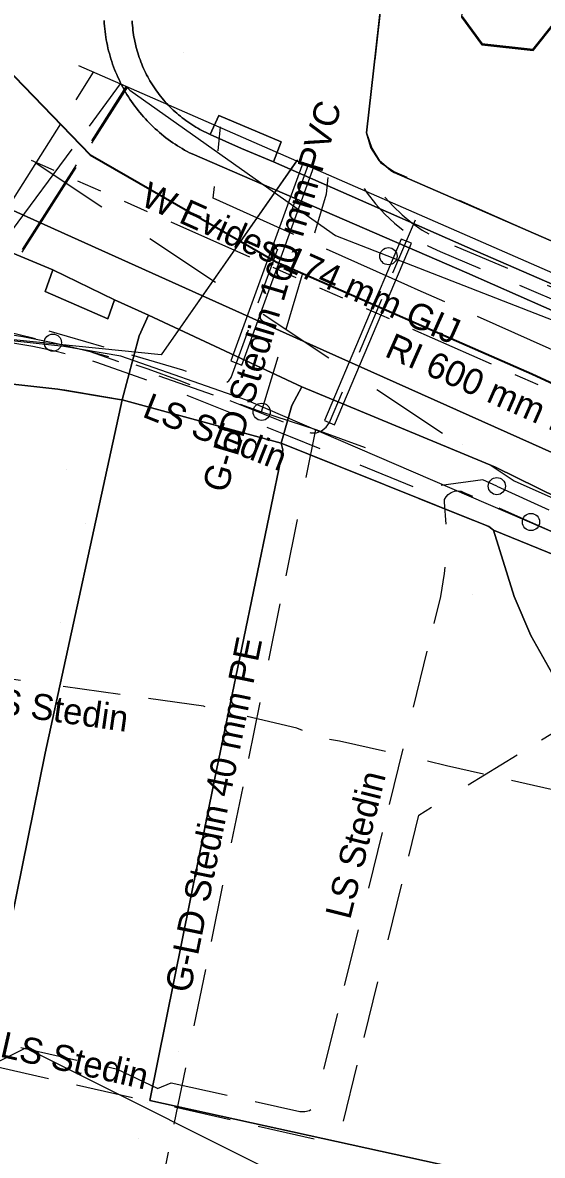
# Model space of a CAD drawing. Header units: metres. Extents: x 0 to 105485, y 0 to 425721.
# Drawn here: x 104897.39 to 104915.51, y 425333.75 to 425373.22 of the extents above; entities that cross this region are included whole.
import ezdxf
from ezdxf.enums import TextEntityAlignment as Align

# ---------------------------------------------------------------- set-up
doc = ezdxf.new("R2010")
doc.units = ezdxf.units.M
doc.header["$MEASUREMENT"] = 0
for name, pattern in [('IE-TERREINAFSCHEIDING_KUNSTMATIG-SO', [11, 4, -1, 4, -2]), ('KG-PERCEEL-SO', [19, 5.5, -4, 5.5, -4]), ('KL-GAS_LD-SO', [13, 4, -2, 4, -3]), ('KL-LS-SO', [13, 4, -2, 4, -3]), ('KL-MS-SO', [13, 4, -2, 4, -3]), ('KL-TELECOM-SO', [9, 7, -2]), ('KL-WATER-SO', [9.5, 7, -2.5]), ('RI-GWA-SO', [18.45, 6, -1.8, 1.75, -1.8, 1.75, -1.8, 1.75, -1.8])]:
    doc.linetypes.add(name, pattern=pattern)
for name, color, linetype, lineweight in [('B-OI-KL-DATA_HULPSTUK-S', 90, 'Continuous', 18), ('B-OI-KL-DATA_MANTELBUIS-G', 90, 'Continuous', 18), ('B-OI-KL-DATA_TELECOM-G', 90, 'KL-TELECOM-SO', 18), ('B-OI-KL-ET_HULPSTUK-S', 10, 'Continuous', 18), ('B-OI-KL-ET_LS-G', 190, 'KL-LS-SO', 18), ('B-OI-KL-ET_LS-T', 190, 'KL-LS-SO', 18), ('B-OI-KL-ET_MANTELBUIS-G', 10, 'Continuous', 18), ('B-OI-KL-ET_MS-G', 130, 'KL-MS-SO', 18), ('B-OI-KL-GAS_HULPSTUK-S', 30, 'Continuous', 18), ('B-OI-KL-GAS_LD-G', 50, 'KL-GAS_LD-SO', 18), ('B-OI-KL-GAS_LD-T', 50, 'KL-GAS_LD-SO', 18), ('B-OI-KL-WATER_TRANSPORTLEIDING-G', 170, 'KL-WATER-SO', 18), ('B-OI-KL-WATER_TRANSPORTLEIDING-T', 170, 'KL-WATER-SO', 18), ('B-OI-RI-GWA_RIOOLLEIDING-G', 30, 'RI-GWA-SO', 18), ('B-OI-RI-GWA_RIOOLLEIDING-T', 30, 'RI-GWA-SO', 18), ('B-XX-GR-BOOM-G', 90, 'Continuous', 13), ('B-XX-GR-GROENVOORZIENING-G', 80, 'Continuous', 18), ('B-XX-IE-MEUBILAIR-G', 7, 'Continuous', 18), ('B-XX-IE-MEUBILAIR_WEGMEUBILAIR_AFVALBAK-G', 7, 'Continuous', 18), ('B-XX-IE-TERREINAFSCHEIDING_KUNSTMATIG_HEKWERK-G', 20, 'IE-TERREINAFSCHEIDING_KUNSTMATIG-SO', 18), ('B-XX-KG-GRENS_PERCEEL-G', 150, 'KG-PERCEEL-SO', 18), ('B-XX-OG-BEBOUWING-G', 7, 'Continuous', 35), ('B-XX-OG-GRENS-G', 7, 'Continuous', 18), ('B-XX-OG-TERREIN_ERF-G', 7, 'Continuous', 18), ('B-XX-VH-OPENVERHARDING-G', 90, 'Continuous', 18), ('B-XX-VH-OPENVERHARDING_BETONSTRAATSTEEN-G', 90, 'Continuous', 18), ('B-XX-VH-OPENVERHARDING_SIERBESTRATING-G', 90, 'Continuous', 18), ('B-XX-VH-OPENVERHARDING_STRAATBAKSTEEN-G', 90, 'Continuous', 18)]:
    doc.layers.add(name, color=color, linetype=linetype, lineweight=lineweight)
doc.layers.add('GIS-WEGVAKKEN', color=2, linetype='Continuous')

msp = doc.modelspace()

# ---------------------------------------------------------------- linework, layer by layer
at = {"layer": 'B-OI-KL-DATA_HULPSTUK-S'}
msp.add_circle((104910.14, 425365.08), 0.3, dxfattribs=at)
at = {"layer": 'B-OI-KL-DATA_MANTELBUIS-G', "ltscale": 0.5, "flags": 128}
for points in [[(104899.33, 425371.72), (104900.98, 425371), (104906.94, 425368.4), (104916.6, 425364.18), (104918.8, 425363.25), (104926.62, 425359.95), (104939.84, 425353.37), (104940.24, 425353.17), (104954.65, 425347.38), (104959.78, 425345), (104961.59, 425344.15), (104964.21, 425343.1)], [(104900.96, 425371.02), (104900.98, 425371), (104901.12, 425370.86), (104906.17, 425367.3), (104908.3, 425365.8), (104916.14, 425362.75), (104926.21, 425358.19), (104939.29, 425352.31), (104961.15, 425342.2), (104963.07, 425341.22), (104964.9, 425340.1)], [(104906.97, 425368.44), (104906.94, 425368.4), (104906.17, 425367.3), (104902.22, 425361.65), (104892.71, 425362.61), (104891.59, 425362.75), (104890.46, 425362.8), (104889.33, 425362.74), (104888.21, 425362.58), (104887.11, 425362.33), (104886.03, 425361.98), (104884.99, 425361.54), (104879.01, 425358.45), (104839.67, 425336.35), (104828.03, 425328.9), (104823.01, 425323.59), (104820.31, 425317.24), (104815.59, 425308.8), (104813.34, 425304.79), (104811.19, 425305.22), (104807.76, 425306.58), (104806.41, 425307.11), (104802.64, 425308.61), (104802.64, 425308.61)], [(104906.97, 425368.44), (104902.22, 425361.65)], [(104906.97, 425368.44), (104902.22, 425361.65)], [(104906.97, 425368.44), (104902.22, 425361.65)], [(104955.92, 425337.19), (104953.9, 425335.95), (104952.85, 425337.34), (104951.84, 425338.45), (104949.13, 425341), (104939.62, 425345.23), (104905.19, 425360.06), (104900.81, 425361.6), (104898.82, 425361.94), (104894.86, 425362.37), (104892.82, 425362.47), (104890.76, 425362.46), (104888.65, 425362.25), (104884.63, 425361.18), (104882.66, 425360.36), (104879.12, 425358.51)]]:
    msp.add_lwpolyline(points, dxfattribs=at)
at = {"layer": 'B-OI-KL-DATA_TELECOM-G', "ltscale": 0.5, "flags": 128}
for points in [[(104804.18, 425279.81), (104805.36, 425284.85), (104807.82, 425293.82), (104809.06, 425296.35), (104810.51, 425301.27), (104813.02, 425308.39), (104817.82, 425317.66), (104822.44, 425323.78), (104824.53, 425326.02), (104831.18, 425331.11), (104842.74, 425338.79), (104851.73, 425343.72), (104867.99, 425352.37), (104872.6, 425354.9), (104886.84, 425362.72), (104890.36, 425364.46), (104892.8, 425364.99), (104895.12, 425364.84), (104895.55, 425364.92), (104895.84, 425365.16), (104899.86, 425371.49)], [(104804.18, 425279.81), (104805.36, 425284.85), (104807.82, 425293.82), (104809.06, 425296.35), (104810.51, 425301.27), (104813.02, 425308.39), (104817.82, 425317.66), (104822.44, 425323.78), (104824.53, 425326.02), (104831.18, 425331.11), (104842.74, 425338.79), (104851.73, 425343.72), (104867.99, 425352.37), (104872.6, 425354.9), (104886.84, 425362.72), (104890.36, 425364.46), (104892.8, 425364.99), (104895.12, 425364.84), (104895.55, 425364.92), (104895.84, 425365.16), (104899.86, 425371.49)], [(104803.97, 425279.84), (104806.49, 425291.07), (104807.32, 425293.83), (104808.78, 425296.25), (104809.54, 425299.97), (104818.8, 425318.83), (104821.33, 425323.99), (104828.08, 425329.1), (104839.11, 425335.4), (104845.31, 425339.89), (104848.66, 425342.26), (104863.96, 425350.36), (104887.03, 425362.66), (104897.07, 425364.83), (104901.01, 425371)], [(104804.01, 425279.84), (104806.5, 425291.1), (104807.3, 425293.8), (104808.8, 425296.2), (104809.5, 425300), (104818.8, 425318.8), (104821.3, 425324), (104828.1, 425329.1), (104839.1, 425335.4), (104845.3, 425339.9), (104848.7, 425342.3), (104887, 425362.7), (104896.3, 425365), (104900.8, 425371.09)], [(104804.01, 425279.84), (104806.5, 425291.1), (104807.3, 425293.8), (104808.8, 425296.2), (104809.5, 425300), (104818.8, 425318.8), (104821.3, 425324), (104828.1, 425329.1), (104839.1, 425335.4), (104848.7, 425342.3), (104887, 425362.7), (104896.3, 425365), (104900.8, 425371.09)], [(104804.01, 425279.84), (104806.5, 425291.1), (104807.3, 425293.8), (104808.8, 425296.2), (104809.5, 425300), (104818.8, 425318.8), (104821.3, 425324), (104828.1, 425329.1), (104839.1, 425335.4), (104845.3, 425339.9), (104848.7, 425342.3), (104864, 425350.4), (104887, 425362.7), (104896.3, 425365), (104900.8, 425371.09)], [(104804.01, 425279.84), (104806.5, 425291.1), (104807.3, 425293.8), (104808.8, 425296.2), (104809.5, 425300), (104818.8, 425318.8), (104821.3, 425324), (104828.1, 425329.1), (104839.1, 425335.4), (104848.7, 425342.3), (104887, 425362.7), (104896.3, 425365), (104900.8, 425371.09)], [(104804.01, 425279.84), (104806.5, 425291.1), (104807.3, 425293.8), (104808.8, 425296.2), (104809.5, 425300), (104818.8, 425318.8), (104821.3, 425324), (104828.1, 425329.1), (104839.1, 425335.4), (104845.3, 425339.9), (104848.7, 425342.3), (104887, 425362.7), (104896.3, 425365), (104900.8, 425371.09)], [(104804.01, 425279.84), (104806.5, 425291.1), (104807.3, 425293.8), (104808.8, 425296.2), (104809.5, 425300), (104818.8, 425318.8), (104821.3, 425324), (104828.1, 425329.1), (104839.1, 425335.4), (104845.3, 425339.9), (104848.7, 425342.3), (104887, 425362.7), (104896.3, 425365), (104900.8, 425371.09)], [(104804.01, 425279.84), (104806.5, 425291.1), (104807.3, 425293.8), (104808.8, 425296.2), (104809.5, 425300), (104818.8, 425318.8), (104821.3, 425324), (104828.1, 425329.1), (104839.1, 425335.4), (104845.3, 425339.9), (104848.7, 425342.3), (104864, 425350.4), (104887, 425362.7), (104897.1, 425364.8), (104901.05, 425370.98)]]:
    msp.add_lwpolyline(points, dxfattribs=at)
at = {"layer": 'B-OI-KL-ET_HULPSTUK-S'}
for centre in [(104898.44, 425362.07), (104913.92, 425357.07), (104915.11, 425355.82)]:
    msp.add_circle(centre, 0.3, dxfattribs=at)
at = {"layer": 'B-OI-KL-ET_LS-G', "ltscale": 0.5, "flags": 128}
for points in [[(104909.3, 425367.44), (104909.4, 425367.28), (104909.69, 425366.9), (104910.01, 425366.55), (104910.35, 425366.23), (104910.72, 425365.94), (104911.11, 425365.67), (104911.52, 425365.44), (104911.95, 425365.24), (104933.72, 425356.01), (104939.88, 425353.29), (104945.72, 425350.35), (104945.89, 425350.21), (104945.99, 425350.03), (104946.03, 425349.83), (104945.99, 425349.62), (104945.05, 425347.45)], [(104910.02, 425367.14), (104910.3, 425366.82), (104910.62, 425366.52), (104910.96, 425366.24), (104911.32, 425365.99), (104911.71, 425365.77), (104912.1, 425365.59), (104923.69, 425360.66), (104940.07, 425353.68), (104946.5, 425350.44), (104955, 425346.48), (104959.31, 425344.22), (104959.62, 425344.03), (104959.91, 425343.81), (104960.19, 425343.57), (104960.45, 425343.31), (104960.68, 425343.03), (104960.9, 425342.73), (104961.09, 425342.42), (104961.25, 425342.09), (104961.44, 425341.72), (104961.68, 425341.38), (104961.96, 425341.07), (104962.28, 425340.79), (104965.25, 425338.59)], [(104898.44, 425362.07), (104899.56, 425361.81), (104900.67, 425361.51), (104901.75, 425361.16), (104902.83, 425360.76), (104907.43, 425358.93), (104907.63, 425358.93), (104907.81, 425359), (104907.97, 425359.12), (104908.09, 425359.29), (104911.2, 425366.63)], [(104913.92, 425357.07), (104913.43, 425357.29), (104911.15, 425356.98), (104906.73, 425358.79), (104902.09, 425360.63), (104899.97, 425361.38), (104899.26, 425361.58), (104898.51, 425361.77), (104897.74, 425361.93), (104896.71, 425362.11), (104897.03, 425364.42)], [(104832.96, 425332.55), (104833.17, 425332.84), (104833.42, 425333.11), (104833.69, 425333.36), (104833.98, 425333.58), (104834.13, 425333.67), (104839.57, 425337.1), (104841.23, 425338.42), (104842.06, 425338.85), (104852.72, 425344.32), (104854.22, 425345.11), (104854.71, 425345.36), (104858.07, 425347.12), (104860.53, 425348.45), (104867.12, 425352.01), (104871.21, 425354.22), (104881.73, 425359.91), (104882.69, 425360.38), (104883.67, 425360.82), (104884.67, 425361.21), (104885.68, 425361.56), (104886.71, 425361.86), (104887.76, 425362.11), (104888.81, 425362.32), (104889.87, 425362.48), (104890.94, 425362.6), (104892.02, 425362.66), (104893.1, 425362.68), (104894.17, 425362.65), (104895.25, 425362.58), (104896.32, 425362.45), (104897.39, 425362.28), (104898.44, 425362.07)], [(104913.92, 425357.07), (104917.05, 425355.64), (104917.93, 425355.17)], [(104902.56, 425336.28), (104907.05, 425335.28), (104907.23, 425335.28), (104907.39, 425335.32), (104907.52, 425335.42), (104907.59, 425335.54), (104911.97, 425353.23), (104912.1, 425354.03), (104912.17, 425354.85), (104912.16, 425355.68), (104912.09, 425356.51), (104912.1, 425356.61), (104912.15, 425356.7), (104912.22, 425356.78), (104912.33, 425356.85), (104912.44, 425356.89), (104912.57, 425356.91), (104912.68, 425356.89), (104912.77, 425356.85), (104917.93, 425354.57), (104920.41, 425353.45), (104921.02, 425353.82)], [(104890, 425338.32), (104908.05, 425334.22), (104908.19, 425334.23), (104908.32, 425334.31), (104908.43, 425334.46), (104908.5, 425334.65), (104911.2, 425345.61), (104921.25, 425351.77)], [(104922.76, 425345.13), (104917.49, 425346.15), (104916.33, 425346.38), (104912.17, 425347.33), (104908.43, 425348.19), (104907.69, 425348.31), (104906.95, 425348.64), (104903.69, 425349.4), (104893.5, 425350.84), (104889.08, 425351.37)], [(104902.09, 425336.08), (104900.69, 425336.75), (104891.08, 425338.88), (104890.28, 425339.02), (104889.89, 425339.08), (104889.49, 425339.08), (104889.1, 425339.03), (104888.72, 425338.92), (104882.96, 425336.83), (104882.52, 425336.69), (104882.07, 425336.57), (104881.61, 425336.49), (104881.14, 425336.44), (104880.68, 425336.42), (104880.21, 425336.44), (104879.74, 425336.48), (104879.28, 425336.56), (104877.33, 425336.96), (104876.56, 425337.18)], [(104902.09, 425336.08), (104902.56, 425336.28)]]:
    msp.add_lwpolyline(points, dxfattribs=at)
at = {"layer": 'B-OI-KL-ET_MANTELBUIS-G', "ltscale": 0.5, "flags": 128}
for points in [[(104907.17, 425368.36), (104904.65, 425361.43), (104905.03, 425361.29)], [(104907.17, 425368.36), (104904.65, 425361.43), (104905.03, 425361.29)], [(104905.03, 425361.29), (104907.54, 425368.2)], [(104905.03, 425361.29), (104907.54, 425368.2)], [(104910.95, 425365.54), (104910.59, 425365.68), (104907.91, 425359.36), (104908.26, 425359.21), (104910.95, 425365.54)]]:
    msp.add_lwpolyline(points, dxfattribs=at)
at = {"layer": 'B-OI-KL-ET_MS-G', "ltscale": 0.5, "flags": 128}
msp.add_lwpolyline([(104803.6, 425279.89), (104805.35, 425287.62), (104806.49, 425292.52), (104808.32, 425300.04), (104809.07, 425302.57), (104809.8, 425304.57), (104810.57, 425306.47), (104812, 425309.57), (104812.87, 425311.4), (104813.7, 425313.07), (104814.65, 425314.59), (104815.44, 425316.07), (104816.9, 425318.47), (104817.91, 425320.08), (104819.04, 425321.71), (104820.74, 425323.79), (104825.81, 425329.51), (104838.75, 425338.35), (104840.32, 425338.42), (104856.21, 425346.57), (104881.54, 425360.25), (104884.85, 425361.72), (104886.47, 425362.24), (104888.99, 425362.81), (104890.74, 425363.04), (104893.57, 425363.16), (104895.55, 425363.04), (104897.04, 425362.85), (104902.96, 425361.12), (104904.2, 425360.65), (104904.34, 425360.63), (104904.47, 425360.67), (104904.58, 425360.74), (104904.66, 425360.86), (104907.35, 425368.28)], dxfattribs=at)
at = {"layer": 'B-OI-KL-GAS_HULPSTUK-S'}
msp.add_circle((104905.72, 425359.66), 0.3, dxfattribs=at)
at = {"layer": 'B-OI-KL-GAS_LD-G', "ltscale": 0.5, "flags": 128}
for points in [[(104905.72, 425359.66), (104907.98, 425367.25), (104908.06, 425367.98)], [(104812.11, 425307.81), (104812.31, 425308.46), (104812.51, 425308.94), (104813.88, 425312.29), (104816.01, 425315.61), (104817.41, 425317.45), (104818.8, 425319.28), (104821.97, 425323.25), (104823.4, 425325.27), (104824.73, 425326.96), (104826.81, 425328.92), (104828.96, 425330.54), (104831.18, 425330.59), (104832.72, 425331.63), (104832.98, 425331.81), (104837.71, 425335.01), (104842.63, 425338.12), (104846.54, 425340.42), (104846.88, 425340.6), (104846.91, 425340.61), (104855.24, 425344.89), (104859.1, 425346.96), (104865.94, 425350.63), (104880.12, 425358.24), (104884.73, 425361.01), (104887.04, 425362.05), (104887.69, 425362.26), (104889.19, 425362.65), (104890.39, 425362.88), (104893.17, 425363.02), (104895.97, 425362.66), (104899.71, 425361.77), (104905.72, 425359.66)], [(104905.72, 425359.66), (104907.61, 425359.04)], [(104902.07, 425331.9), (104907.61, 425359.04)], [(104907.61, 425359.04), (104909.33, 425358.42)]]:
    msp.add_lwpolyline(points, dxfattribs=at)
at = {"layer": 'B-OI-KL-WATER_TRANSPORTLEIDING-G', "ltscale": 0.5, "flags": 128}
for points in [[(104911.18, 425363.9), (104910.82, 425364.06), (104904.03, 425367.1), (104904.29, 425369.59)], [(104964.49, 425341.1), (104957.31, 425343.51), (104955.79, 425344.01), (104946.48, 425348.16), (104946.39, 425348.2), (104946.21, 425348.28), (104932.28, 425354.49), (104931.15, 425355), (104921.63, 425359.23), (104917.03, 425361.29), (104911.18, 425363.9)]]:
    msp.add_lwpolyline(points, dxfattribs=at)
at = {"layer": 'B-OI-RI-GWA_RIOOLLEIDING-G', "ltscale": 0.5, "flags": 128}
msp.add_lwpolyline([(104930.61, 425353.85), (104897.44, 425368.53)], dxfattribs=at)
at = {"layer": 'B-XX-GR-BOOM-G', "color": 0, "true_color": 0x604a38}
for points in [[(104898.928, 425357.635, 2.815), (104898.928, 425357.635, 5.615)], [(104906.795, 425355.77, 2.85), (104906.795, 425355.77, 5.65)], [(104913.081, 425353.293, 2.852), (104913.081, 425353.293, 5.652)], [(104898.689, 425352.311, 2.863), (104898.689, 425352.311, 5.663)], [(104905.545, 425350.185, 2.888), (104905.545, 425350.185, 5.688)], [(104904.262, 425344.154, 3.001), (104904.262, 425344.154, 5.801)], [(104902.821, 425337.38, 3.122), (104902.821, 425337.38, 5.922)]]:
    msp.add_polyline3d(points, dxfattribs=at)
at = {"layer": 'B-XX-GR-GROENVOORZIENING-G', "ltscale": 0.5}
msp.add_lwpolyline([(104895.968, 425336.915), (104898.165, 425347.761), (104900.851, 425360.071), (104900.76, 425360.087), (104898.611, 425360.452), (104894.742, 425360.873)], dxfattribs=at)
msp.add_lwpolyline([(104916.321, 425349.865), (104915.843, 425350.565), (104915.109, 425351.861), (104914.519, 425353.229), (104913.805, 425355.534), (104913.641, 425355.663), (104906.395, 425358.569), (104906.457, 425358.34), (104904.081, 425346.836), (104901.821, 425335.663), (104914.358, 425332.912), (104931.887, 425329.186)], close=True, dxfattribs=at)
at = {"layer": 'B-XX-IE-MEUBILAIR-G', "color": 0, "true_color": 0x604a38}
for points in [[(104902.986, 425372.179, 2.603), (104902.986, 425372.179, 5.603)], [(104907.303, 425367.789, 2.574), (104907.303, 425367.789, 4.074)], [(104898.129, 425364.821, 2.553), (104898.129, 425364.821, 4.053)], [(104898.611, 425360.452, 2.804), (104898.611, 425360.452, 5.804)], [(104900.562, 425360.121, 2.735), (104900.562, 425360.121, 5.735)], [(104901.961, 425359.869, 2.725), (104901.961, 425359.869, 5.725)], [(104903.38, 425359.52, 2.722), (104903.38, 425359.52, 5.722)], [(104906.395, 425358.569, 2.743), (104906.395, 425358.569, 5.743)], [(104912.733, 425358.505, 2.677), (104912.733, 425358.505, 4.177)], [(104908.21, 425357.841, 2.793), (104908.21, 425357.841, 5.793)], [(104910.018, 425357.116, 2.802), (104910.018, 425357.116, 5.802)], [(104911.828, 425356.39, 2.794), (104911.828, 425356.39, 5.794)], [(104913.641, 425355.663, 2.779), (104913.641, 425355.663, 5.779)], [(104915.462, 425354.94, 2.778), (104915.462, 425354.94, 5.778)], [(104901.731, 425335.605, 3.113), (104901.731, 425335.605, 4.613)], [(104901.42, 425334.357, 3.101), (104901.42, 425334.357, 4.601)]]:
    msp.add_polyline3d(points, dxfattribs=at)
at = {"layer": 'B-XX-IE-MEUBILAIR_WEGMEUBILAIR_AFVALBAK-G', "color": 0, "true_color": 0x604a38}
msp.add_polyline3d([(104899.586, 425355.756, 2.815), (104899.586, 425355.756, 4.315)], dxfattribs=at)
at = {"layer": 'B-XX-IE-TERREINAFSCHEIDING_KUNSTMATIG_HEKWERK-G', "ltscale": 0.5, "flags": 128}
for points in [[(104900.76, 425360.087), (104898.611, 425360.452), (104894.742, 425360.873), (104892.79, 425360.97), (104890.839, 425360.959), (104888.902, 425360.768), (104886.98, 425360.302), (104885.126, 425359.763), (104884.216, 425359.382), (104883.307, 425359.002), (104881.595, 425358.086), (104879.843, 425357.198), (104878.111, 425356.248)], [(104906.395, 425358.569), (104913.641, 425355.663)]]:
    msp.add_lwpolyline(points, dxfattribs=at)
at = {"layer": 'B-XX-IE-TERREINAFSCHEIDING_KUNSTMATIG_HEKWERK-G', "color": 0, "ltscale": 0.5, "true_color": 0x8c7868}
for points in [[(104900.76, 425360.087, 2.733), (104898.611, 425360.452, 2.804), (104896.677, 425360.662, 2.814), (104894.742, 425360.873, 2.78), (104892.79, 425360.97, 2.762), (104890.839, 425360.959, 2.756), (104888.902, 425360.768, 2.737), (104886.98, 425360.302, 2.726), (104885.126, 425359.763, 2.71), (104884.216, 425359.382, 2.708), (104883.307, 425359.002, 2.71), (104881.595, 425358.086, 2.733), (104879.843, 425357.198, 2.728), (104878.111, 425356.248, 2.742)], [(104906.395, 425358.569, 2.743), (104908.81, 425357.6, 2.8), (104911.226, 425356.632, 2.798), (104913.641, 425355.663, 2.779)]]:
    msp.add_polyline3d(points, dxfattribs=at)
at = {"layer": 'B-XX-KG-GRENS_PERCEEL-G', "ltscale": 0.5, "flags": 128}
for points in [[(104909.969, 425374.645), (104909.378, 425369.381), (104909.56, 425368.842), (104909.868, 425368.341), (104910.331, 425368.032), (104916.986, 425365.103)], [(104852.163, 425332.006), (104852.36, 425333.089), (104846.957, 425334.24), (104848.052, 425339.321), (104853.31, 425338.262), (104854.075, 425342.396), (104894.37, 425364.047), (104895.449, 425369.921), (104914.527, 425357.252), (104956.374, 425338.678), (104958.097, 425335.972), (104956.128, 425329.207), (104954.311, 425322.734), (104952.84, 425316.888), (104951.846, 425313.21), (104951.473, 425310.275), (104950.285, 425293.415), (104950.047, 425292.861), (104949.493, 425292.227), (104948.621, 425291.594), (104947.592, 425291.119), (104946.879, 425290.169), (104946.008, 425288.665), (104945.136, 425286.845), (104943.869, 425284.945), (104941.968, 425283.045), (104940.305, 425281.699), (104937.929, 425280.433), (104935.552, 425279.641), (104933.018, 425279.245), (104916.796, 425281.135)]]:
    msp.add_lwpolyline(points, dxfattribs=at)
at = {"layer": 'B-XX-OG-BEBOUWING-G', "ltscale": 0.5}
msp.add_lwpolyline([(104912.696, 425373.426), (104913.4, 425372.466), (104915.185, 425372.269), (104915.969, 425373.243)], dxfattribs=at)
at = {"layer": 'B-XX-OG-GRENS-G'}
msp.add_polyline3d([(104917.5, 425282.5, 2.488), (104912.5, 425282.5, 2.447), (104907.5, 425282.5, 2.441), (104897.5, 425287.5, 2.586), (104892.5, 425287.5, 2.537), (104887.5, 425287.5, 2.533), (104882.5, 425287.5, 2.508), (104872.5, 425292.5, 2.564), (104867.5, 425292.5, 2.553), (104862.5, 425292.5, 2.544), (104852.5, 425302.5, 3.471), (104847.5, 425307.5, 3.336), (104842.5, 425317.5, 3.152), (104852.5, 425327.5, 2.943), (104862.5, 425337.5, 2.953), (104867.5, 425337.5, 3.017), (104872.5, 425337.5, 3.055), (104882.5, 425332.5, 3.242), (104887.5, 425332.5, 3.317), (104897.5, 425337.5, 3.098), (104907.5, 425332.5, 3.139), (104912.5, 425332.5, 3.124), (104917.5, 425332.5, 3.147)], dxfattribs=at)
at = {"layer": 'B-XX-OG-TERREIN_ERF-G', "ltscale": 0.5}
msp.add_lwpolyline([(104918.587, 425370.149), (104917.874, 425370.245), (104918.003, 425374.056), (104916.039, 425374.255), (104915.969, 425373.243), (104915.185, 425372.269), (104913.4, 425372.466), (104912.696, 425373.426), (104912.826, 425374.526), (104912.291, 425374.592), (104912.229, 425374.384), (104910.111, 425374.629), (104909.969, 425374.645), (104909.378, 425369.381), (104909.523, 425368.866), (104909.812, 425368.416), (104910.221, 425368.072), (104910.346, 425368.001), (104916.986, 425365.103), (104917.021, 425365.212), (104917.067, 425365.356)], close=True, dxfattribs=at)
at = {"layer": 'B-XX-VH-OPENVERHARDING-G', "ltscale": 0.5}
for points in [[(104916.986, 425365.103), (104910.346, 425368.001), (104910.221, 425368.072), (104909.812, 425368.416), (104909.523, 425368.866), (104909.378, 425369.381), (104909.969, 425374.645)], [(104901.204, 425373.287), (104901.209, 425373.205), (104901.215, 425373.123), (104901.222, 425373.042), (104901.231, 425372.961), (104901.241, 425372.88), (104901.253, 425372.799), (104901.267, 425372.718), (104901.281, 425372.637), (104901.297, 425372.557), (104901.315, 425372.477), (104901.334, 425372.398), (104901.354, 425372.319), (104901.376, 425372.24), (104901.4, 425372.162), (104901.424, 425372.084), (104901.45, 425372.006), (104901.478, 425371.929), (104901.507, 425371.852), (104901.537, 425371.776), (104901.568, 425371.701), (104901.601, 425371.626), (104901.635, 425371.552), (104901.671, 425371.478), (104901.708, 425371.405), (104901.746, 425371.333), (104901.785, 425371.261), (104901.826, 425371.19), (104901.868, 425371.12), (104901.911, 425371.051), (104901.956, 425370.982), (104902.001, 425370.914), (104902.048, 425370.847), (104902.096, 425370.781), (104902.146, 425370.716), (104902.196, 425370.651), (104902.248, 425370.588), (104902.3, 425370.525), (104902.354, 425370.464), (104902.409, 425370.403), (104902.465, 425370.344), (104902.522, 425370.285), (104902.58, 425370.227), (104902.639, 425370.171), (104902.699, 425370.115), (104902.76, 425370.061), (104902.822, 425370.008), (104902.885, 425369.956), (104902.949, 425369.905), (104903.014, 425369.855), (104903.08, 425369.806), (104903.146, 425369.758), (104903.214, 425369.712), (104903.282, 425369.667), (104903.351, 425369.623), (104903.421, 425369.581), (104903.491, 425369.539), (104903.563, 425369.499), (104903.634, 425369.46), (104903.707, 425369.423), (104903.78, 425369.386), (104903.854, 425369.352), (104903.929, 425369.318), (104903.929, 425369.318), (104904.232, 425369.98), (104906.4, 425369.062), (104906.133, 425368.367), (104913.181, 425365.265), (104925.365, 425359.97)], [(104916.805, 425356.291), (104913.878, 425357.732), (104907.123, 425360.528), (104906.77, 425359.879), (104906.395, 425358.569), (104913.641, 425355.663), (104913.805, 425355.534), (104917.251, 425354.136)]]:
    msp.add_lwpolyline(points, dxfattribs=at)
for points in [[(104906.133, 425368.367), (104906.4, 425369.062), (104904.232, 425369.98), (104903.929, 425369.318), (104905.012, 425368.829)], [(104898.443, 425364.603), (104898.172, 425363.852), (104900.354, 425362.902), (104900.593, 425363.566)], [(104900.851, 425360.071), (104906.395, 425358.569), (104906.77, 425359.879), (104907.123, 425360.528), (104901.772, 425363.025), (104901.444, 425362.306)]]:
    msp.add_lwpolyline(points, close=True, dxfattribs=at)
at = {"layer": 'B-XX-VH-OPENVERHARDING_BETONSTRAATSTEEN-G', "ltscale": 0.5}
for points in [[(104931.887, 425329.186), (104914.358, 425332.912), (104901.821, 425335.663), (104904.081, 425346.836), (104906.457, 425358.34), (104906.395, 425358.569), (104900.851, 425360.071), (104898.165, 425347.761), (104895.968, 425336.915), (104890.709, 425337.983), (104889.576, 425338.147), (104888.433, 425338.151), (104887.299, 425337.997), (104886.199, 425337.685), (104885.152, 425337.224), (104884.263, 425336.68), (104883.43, 425336.362), (104882.274, 425336.069), (104881.089, 425335.934), (104879.897, 425335.959), (104878.719, 425336.142), (104865.942, 425338.747)], [(104917.251, 425354.136), (104913.805, 425355.534), (104914.519, 425353.229), (104915.109, 425351.861), (104915.843, 425350.565)]]:
    msp.add_lwpolyline(points, dxfattribs=at)
at = {"layer": 'B-XX-VH-OPENVERHARDING_SIERBESTRATING-G', "ltscale": 0.5}
for points in [[(104925.409, 425358.978), (104912.874, 425364.497), (104903.292, 425368.644), (104903.292, 425368.644), (104903.205, 425368.688), (104903.119, 425368.733), (104903.034, 425368.78), (104902.949, 425368.828), (104902.865, 425368.878), (104902.783, 425368.93), (104902.701, 425368.982), (104902.62, 425369.036), (104902.54, 425369.092), (104902.461, 425369.149), (104902.383, 425369.208), (104902.307, 425369.267), (104902.231, 425369.328), (104902.156, 425369.391), (104902.083, 425369.455), (104902.01, 425369.52), (104901.939, 425369.586), (104901.869, 425369.653), (104901.8, 425369.722), (104901.732, 425369.792), (104901.666, 425369.863), (104901.601, 425369.936), (104901.537, 425370.009), (104901.474, 425370.084), (104901.413, 425370.159), (104901.353, 425370.236), (104901.295, 425370.314), (104901.237, 425370.393), (104901.182, 425370.473), (104901.127, 425370.553), (104901.074, 425370.635), (104901.023, 425370.718), (104900.973, 425370.801), (104900.924, 425370.886), (104900.877, 425370.971), (104900.832, 425371.057), (104900.788, 425371.144), (104900.746, 425371.232), (104900.705, 425371.32), (104900.665, 425371.409), (104900.628, 425371.499), (104900.592, 425371.589), (104900.557, 425371.68), (104900.524, 425371.772), (104900.493, 425371.864), (104900.463, 425371.957), (104900.435, 425372.05), (104900.409, 425372.144), (104900.384, 425372.238), (104900.361, 425372.332), (104900.34, 425372.427), (104900.32, 425372.523), (104900.302, 425372.618), (104900.286, 425372.714), (104900.271, 425372.81), (104900.258, 425372.907), (104900.247, 425373.004), (104900.237, 425373.1), (104900.229, 425373.198), (104900.223, 425373.295)], [(104896.445, 425366.942), (104899.085, 425365.754), (104902.365, 425364.28), (104907.863, 425361.807), (104919.814, 425356.468)]]:
    msp.add_lwpolyline(points, dxfattribs=at)
at = {"layer": 'B-XX-VH-OPENVERHARDING_STRAATBAKSTEEN-G', "ltscale": 0.5}
for points in [[(104900.223, 425373.295), (104900.229, 425373.198), (104900.237, 425373.1), (104900.247, 425373.004), (104900.258, 425372.907), (104900.271, 425372.81), (104900.286, 425372.714), (104900.302, 425372.618), (104900.32, 425372.523), (104900.34, 425372.427), (104900.361, 425372.332), (104900.384, 425372.238), (104900.409, 425372.144), (104900.435, 425372.05), (104900.463, 425371.957), (104900.493, 425371.864), (104900.524, 425371.772), (104900.557, 425371.68), (104900.592, 425371.589), (104900.628, 425371.499), (104900.665, 425371.409), (104900.705, 425371.32), (104900.746, 425371.232), (104900.788, 425371.144), (104900.832, 425371.057), (104900.877, 425370.971), (104900.924, 425370.886), (104900.973, 425370.801), (104901.023, 425370.718), (104901.074, 425370.635), (104901.127, 425370.553), (104901.182, 425370.473), (104901.237, 425370.393), (104901.295, 425370.314), (104901.353, 425370.236), (104901.413, 425370.159), (104901.474, 425370.084), (104901.537, 425370.009), (104901.601, 425369.936), (104901.666, 425369.863), (104901.732, 425369.792), (104901.8, 425369.722), (104901.869, 425369.653), (104901.939, 425369.586), (104902.01, 425369.52), (104902.083, 425369.455), (104902.156, 425369.391), (104902.231, 425369.328), (104902.307, 425369.267), (104902.383, 425369.208), (104902.461, 425369.149), (104902.54, 425369.092), (104902.62, 425369.036), (104902.701, 425368.982), (104902.783, 425368.93), (104902.865, 425368.878), (104902.949, 425368.828), (104903.034, 425368.78), (104903.119, 425368.733), (104903.205, 425368.688), (104903.292, 425368.644), (104903.292, 425368.644), (104912.874, 425364.497), (104925.409, 425358.978)], [(104925.365, 425359.97), (104913.181, 425365.265), (104906.133, 425368.367), (104905.012, 425368.829), (104903.929, 425369.318), (104903.929, 425369.318), (104903.854, 425369.352), (104903.78, 425369.386), (104903.707, 425369.423), (104903.634, 425369.46), (104903.563, 425369.499), (104903.491, 425369.539), (104903.421, 425369.581), (104903.351, 425369.623), (104903.282, 425369.667), (104903.214, 425369.712), (104903.146, 425369.758), (104903.08, 425369.806), (104903.014, 425369.855), (104902.949, 425369.905), (104902.885, 425369.956), (104902.822, 425370.008), (104902.76, 425370.061), (104902.699, 425370.115), (104902.639, 425370.171), (104902.58, 425370.227), (104902.522, 425370.285), (104902.465, 425370.344), (104902.409, 425370.403), (104902.354, 425370.464), (104902.3, 425370.525), (104902.248, 425370.588), (104902.196, 425370.651), (104902.146, 425370.716), (104902.096, 425370.781), (104902.048, 425370.847), (104902.001, 425370.914), (104901.956, 425370.982), (104901.911, 425371.051), (104901.868, 425371.12), (104901.826, 425371.19), (104901.785, 425371.261), (104901.746, 425371.333), (104901.708, 425371.405), (104901.671, 425371.478), (104901.635, 425371.552), (104901.601, 425371.626), (104901.568, 425371.701), (104901.537, 425371.776), (104901.507, 425371.852), (104901.478, 425371.929), (104901.45, 425372.006), (104901.424, 425372.084), (104901.4, 425372.162), (104901.376, 425372.24), (104901.354, 425372.319), (104901.334, 425372.398), (104901.315, 425372.477), (104901.297, 425372.557), (104901.281, 425372.637), (104901.267, 425372.718), (104901.253, 425372.799), (104901.241, 425372.88), (104901.231, 425372.961), (104901.222, 425373.042), (104901.215, 425373.123), (104901.209, 425373.205), (104901.204, 425373.287)], [(104919.814, 425356.468), (104907.863, 425361.807), (104902.365, 425364.28), (104899.085, 425365.754), (104896.445, 425366.942)], [(104894.742, 425360.873), (104898.611, 425360.452), (104900.76, 425360.087), (104900.851, 425360.071), (104901.444, 425362.306), (104901.772, 425363.025), (104900.593, 425363.566), (104900.354, 425362.902), (104898.172, 425363.852), (104898.443, 425364.603), (104895.717, 425365.737)], [(104895.717, 425365.737), (104898.443, 425364.603), (104900.593, 425363.566), (104901.772, 425363.025), (104907.123, 425360.528), (104913.878, 425357.732), (104916.805, 425356.291)]]:
    msp.add_lwpolyline(points, dxfattribs=at)
at = {"layer": 'GIS-WEGVAKKEN'}
msp.add_lwpolyline([(104894.781, 425373.736), (104899.74, 425368.61), (104906.23, 425364.89), (104915.14, 425360.98), (104919.57, 425358.94), (104930.04, 425354.77), (104937.42, 425351.23), (104950.8, 425345.5), (104959.67, 425341.559)], dxfattribs=at)

# ---------------------------------------------------------------- texts
at = {"layer": 'B-OI-KL-ET_LS-T'}
for rotation, p in [(-21.6309, (104904.111, 425358.957)), (-8.0435, (104898.482, 425349.318)), (76.0934, (104908.994, 425344.58)), (347.2026, (104899.204, 425337.06))]:
    msp.add_text('LS Stedin', height=0.9, rotation=rotation, dxfattribs=at).set_placement(p, align=Align.MIDDLE_CENTER)
at = {"layer": 'B-OI-KL-GAS_LD-T'}
for s, rotation, p in [('G-LD Stedin 160 mm PVC', 73.4186, (104906.074, 425363.686)), ('G-LD Stedin 40 mm PE', 78.4629, (104904.046, 425345.632))]:
    msp.add_text(s, height=0.9, rotation=rotation, dxfattribs=at).set_placement(p, align=Align.MIDDLE_CENTER)
at = {"layer": 'B-OI-KL-WATER_TRANSPORTLEIDING-T'}
msp.add_text('W Evides 174 mm GIJ', height=0.9, rotation=-24.1189, dxfattribs=at).set_placement((104907.094, 425364.841), align=Align.MIDDLE_CENTER)
at = {"layer": 'B-OI-RI-GWA_RIOOLLEIDING-T'}
msp.add_text('RI 600 mm BT', height=0.9, rotation=-23.8727, dxfattribs=at).set_placement((104913.697, 425360.449), align=Align.MIDDLE_CENTER)

doc.saveas('drawing.dxf')
